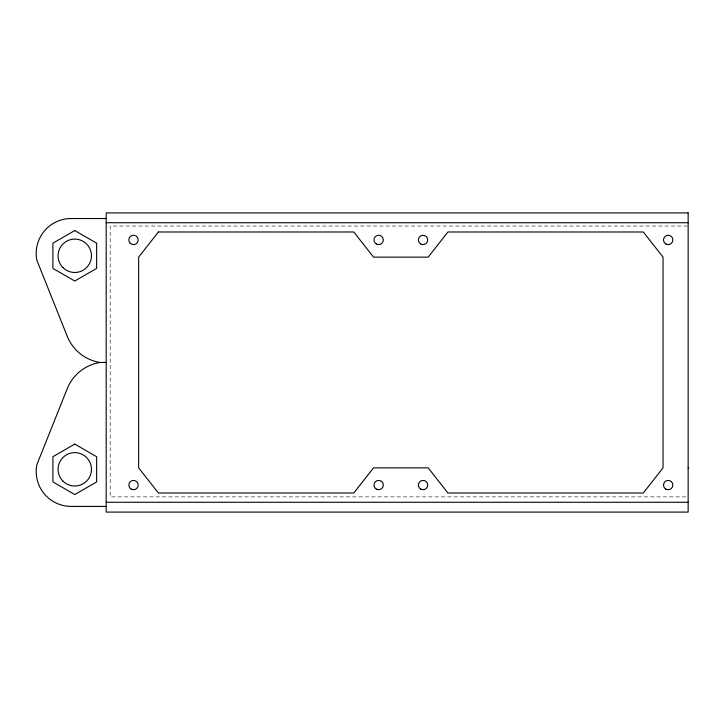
<?xml version="1.0" encoding="UTF-8"?>
<svg xmlns="http://www.w3.org/2000/svg" width="725" height="725" viewBox="0 0 725 725"><rect width="100%" height="100%" fill="white"/><g stroke="black" fill="none" stroke-linecap="round" stroke-linejoin="round"><path stroke-width="0.54" stroke-dasharray="3.62 2.72" d="M687.499 226.037L110.191 226.037L110.191 496.879L687.499 496.879"/><path stroke-width="1.09" d="M106.176 218.524L71.123 218.524A34.918 34.918 0 0 0 36.884 260.311L67.235 336.264A42.485 42.485 0 0 0 100.104 362.473L106.176 362.473M106.176 222.729L688.152 222.729M688.152 467.861L688.75 467.861M106.176 502.271L688.152 502.271M106.176 506.422L71.123 506.422A34.918 34.918 0 0 1 36.884 464.634L67.235 388.682A42.485 42.485 0 0 1 100.104 362.473M158.394 231.991L138.656 257.139L138.656 467.861L158.394 493.009L353.773 493.009L373.511 467.861L428.194 467.861L447.923 493.009L643.311 493.009L663.049 467.861L663.049 257.139L643.311 231.991L447.923 231.991L428.194 257.139L373.538 257.139L353.809 231.991L158.394 231.991M74.775 230.559L52.916 243.174L52.916 268.413L74.775 281.028L96.633 268.413L96.633 243.174L74.775 230.559M74.775 444.081L52.916 456.705L52.916 481.935L74.775 494.559L96.633 481.935L96.633 456.705L74.775 444.081M688.152 212.914L106.176 212.914L106.176 512.086L688.152 512.086L688.152 212.914M62.966 481.128A16.693 16.693 0 0 0 90.897 473.642A16.693 16.693 0 0 0 70.452 453.197A16.693 16.693 0 0 0 62.966 481.128M62.966 267.597A16.693 16.693 0 0 0 90.897 260.112A16.693 16.693 0 0 0 70.452 239.667A16.693 16.693 0 0 0 62.966 267.597M376.311 243.981A4.676 4.676 0 0 0 383.326 239.93A4.676 4.676 0 0 0 376.311 235.888A4.676 4.676 0 0 0 376.311 243.981M665.849 489.112A4.676 4.676 0 0 0 672.863 485.07A4.676 4.676 0 0 0 665.849 481.019A4.676 4.676 0 0 0 665.849 489.112M420.718 243.981A4.676 4.676 0 0 0 427.723 239.93A4.676 4.676 0 0 0 420.718 235.888A4.676 4.676 0 0 0 420.718 243.981M420.718 489.112A4.676 4.676 0 0 0 427.723 485.07A4.676 4.676 0 0 0 420.718 481.019A4.676 4.676 0 0 0 420.718 489.112M376.311 489.112A4.676 4.676 0 0 0 383.326 485.07A4.676 4.676 0 0 0 376.311 481.019A4.676 4.676 0 0 0 376.311 489.112M131.18 489.112A4.676 4.676 0 0 0 138.194 485.07A4.676 4.676 0 0 0 131.18 481.019A4.676 4.676 0 0 0 131.18 489.112M130.21 243.237A4.676 4.676 0 0 0 138.031 241.144A4.676 4.676 0 0 0 132.303 235.417A4.676 4.676 0 0 0 130.21 243.237M665.849 243.981A4.676 4.676 0 0 0 672.863 239.93A4.676 4.676 0 0 0 665.849 235.888A4.676 4.676 0 0 0 665.849 243.981"/></g></svg>
